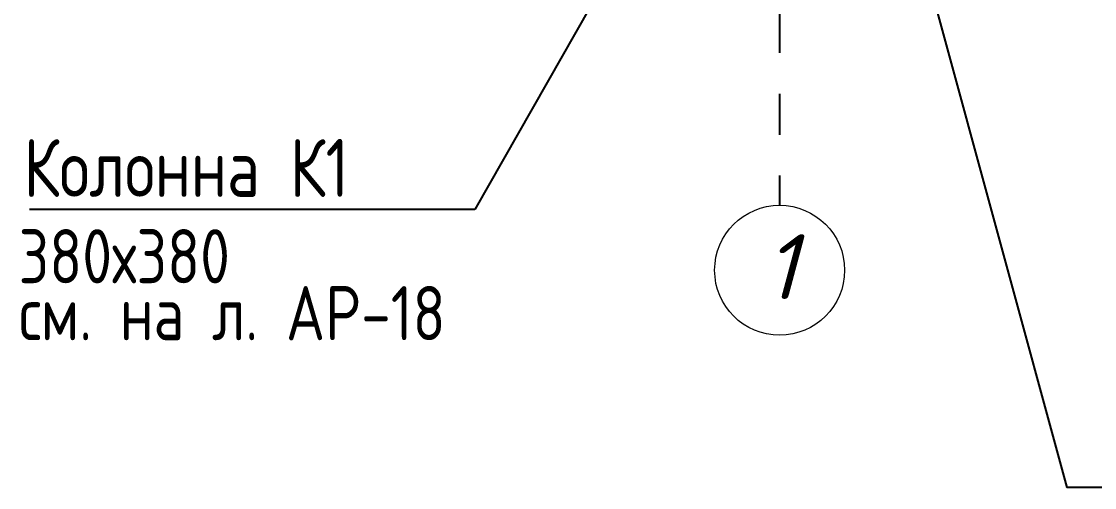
# Model space of a CAD drawing. Extents: x -12289450 to -10763036, y -7834513 to -6150123.
# Drawn here: x -11172412 to -11168251, y -7710176 to -7708369 of the extents above; entities that cross this region are included whole.
import ezdxf

# ---------------------------------------------------------------- set-up
doc = ezdxf.new("R2010")
doc.units = 0
doc.header["$LTSCALE"] = 25
doc.linetypes.add('CENTER', pattern=[50.8, 31.75, -6.35, 6.35, -6.35])
doc.layers.add('014-ОСИ', color=251, linetype='CENTER')
doc.layers.add('Annotation - Text', color=7, linetype='Continuous')
doc.styles.add('gismo', font='isocpeui.ttf')
doc.styles.add('GOST 2.304', font='cs_gost2304.shx')

msp = doc.modelspace()

# ---------------------------------------------------------------- linework, layer by layer
at = {"lineweight": 25, "ltscale": 20}
for p, q in [((-11170654.3, -7709098.6), (-11172380.6, -7709098.6)), ((-11165793.8, -7710176.2), (-11168358.2, -7710176.2))]:
    msp.add_line(p, q, dxfattribs=at)
for points in [[(-11169129.6, -7707343.4), (-11168358.2, -7710176.2)], [(-11169759, -7707525.8), (-11170654.3, -7709098.6)]]:
    msp.add_lwpolyline(points, dxfattribs=at)
at = {"layer": '014-ОСИ'}
msp.add_lwpolyline([(-11169472.1, -7707696.7), (-11169472.1, -7709081.6)], dxfattribs=at)
msp.add_lwpolyline([(-11169472.1, -7707696.7), (-11169472.1, -7709081.6)], dxfattribs=at)
at = {"layer": 'Annotation - Text', "color": 0, "lineweight": 20}
msp.add_circle((-11169472.1, -7709333.6), 252, dxfattribs=at)
msp.add_circle((-11169472.1, -7709333.6), 252, dxfattribs=at)

# ---------------------------------------------------------------- texts
at = {"layer": 'Annotation - Text', "color": 0, "lineweight": 25, "style": 'GOST 2.304'}
for s, height, p in [('Колонна К1', 225, (-11172403.7, -7709049)), ('380х380', 210, (-11172423.3, -7709384.4)), ('см. на л. АР-18', 210, (-11172421.8, -7709605))]:
    msp.add_text(s, height=height, dxfattribs=at).set_placement(p)
at = {"layer": 'Annotation - Text', "color": 0, "lineweight": 25, "insert": (-11169468.1, -7709193.8), "char_height": 252, "attachment_point": 2, "style": 'gismo'}
msp.add_mtext('1', dxfattribs=at)

doc.saveas('drawing.dxf')
